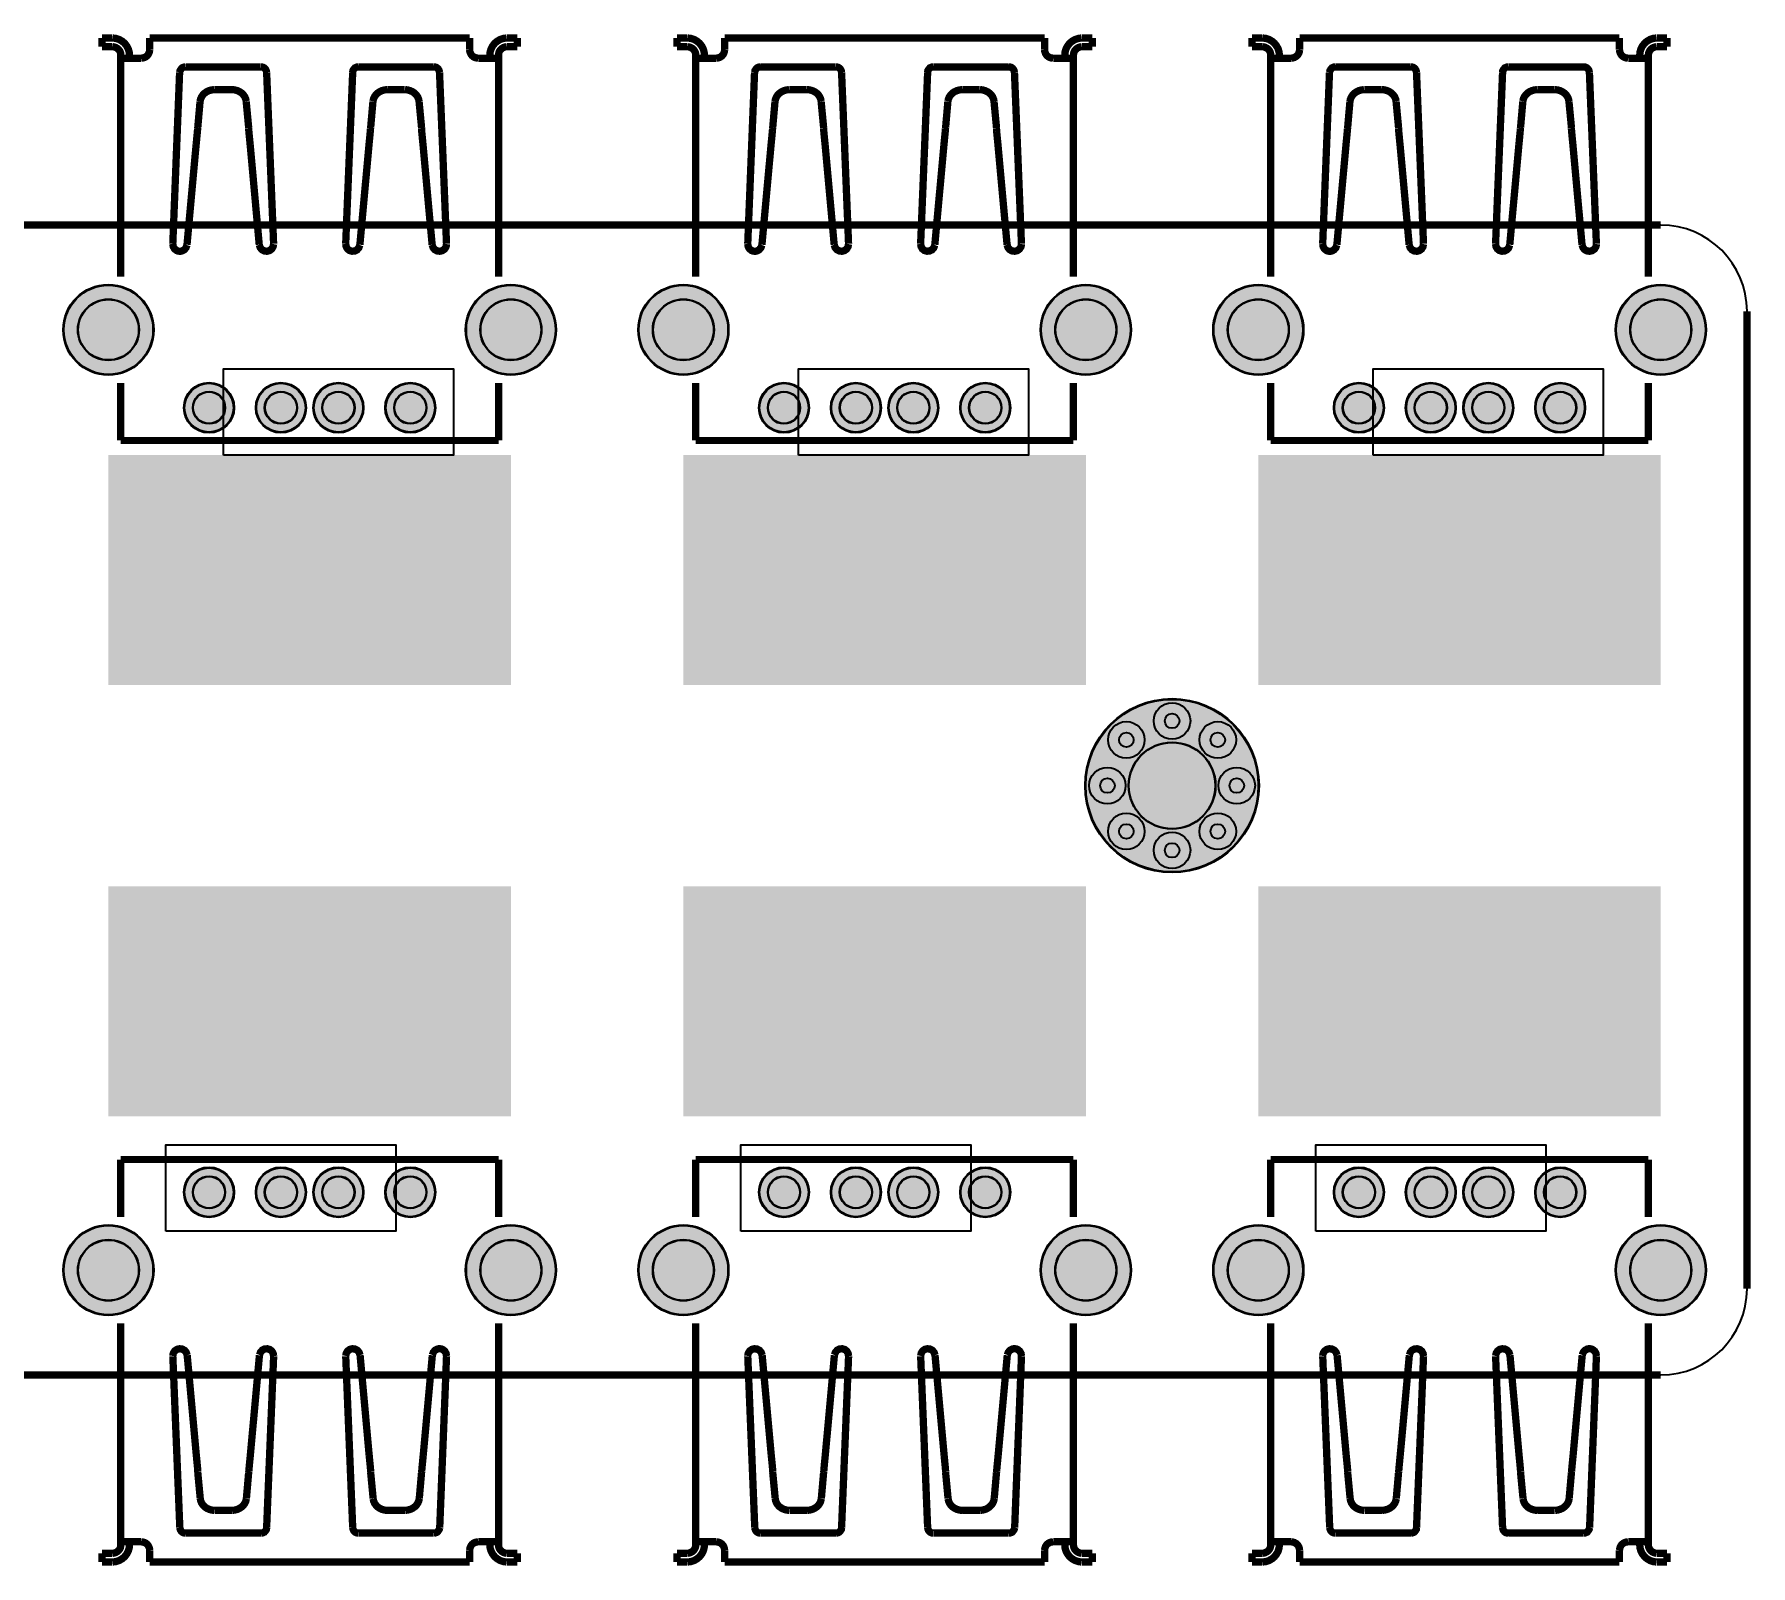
# Model space of a CAD drawing. Header units: millimetres. Extents: x 0 to 100, y -7 to 47.
# Drawn here: x 40.4 to 100.1, y -6.6 to 46.6 of the extents above; entities that cross this region are included whole.
import ezdxf

# ---------------------------------------------------------------- set-up
doc = ezdxf.new("R2010")
doc.units = ezdxf.units.MM
for name, color, linetype, true_color in [('BoardOutLine', 7, 'Continuous', 0xff00ff), ('BottomLayer', 7, 'Continuous', 0x0000ff), ('BottomSolderMaskLayer', 7, 'Continuous', 0xaa00ff), ('Multi-Layer', 7, 'Continuous', 0xc0c0c0), ('TopSilkLayer', 7, 'Continuous', 0xffcc00), ('TopSolderMaskLayer', 7, 'Continuous', 0x800080)]:
    doc.layers.add(name, color=color, linetype=linetype, true_color=true_color)

msp = doc.modelspace()

# ---------------------------------------------------------------- hatches: boundary and pattern name
at = {"layer": 'BottomSolderMaskLayer'}
for points in [[(41.425, 36.355, 1), (44.576, 36.355, 1)], [(55.425, 36.355, 1), (58.576, 36.355, 1)], [(61.425, 36.355, 1), (64.576, 36.355, 1)], [(75.425, 36.355, 1), (78.575, 36.355, 1)], [(81.425, 36.355, 1), (84.575, 36.355, 1)], [(95.425, 36.355, 1), (98.575, 36.355, 1)], [(45.625, 33.645, 1), (47.376, 33.645, 1)], [(48.125, 33.645, 1), (49.876, 33.645, 1)], [(50.125, 33.645, 1), (51.876, 33.645, 1)], [(52.625, 33.645, 1), (54.376, 33.645, 1)], [(65.625, 33.645, 1), (67.376, 33.645, 1)], [(68.125, 33.645, 1), (69.876, 33.645, 1)], [(70.125, 33.645, 1), (71.876, 33.645, 1)], [(72.625, 33.645, 1), (74.376, 33.645, 1)], [(85.625, 33.645, 1), (87.376, 33.645, 1)], [(88.125, 33.645, 1), (89.875, 33.645, 1)], [(90.125, 33.645, 1), (91.875, 33.645, 1)], [(92.625, 33.645, 1), (94.376, 33.645, 1)], [(76.975, 20.5, 1), (83.025, 20.5, 1)], [(79.365, 22.75, 1), (80.635, 22.75, 1)], [(77.774, 22.091, 1), (79.044, 22.091, 1)], [(80.956, 22.091, 1), (82.226, 22.091, 1)], [(77.115, 20.5, 1), (78.385, 20.5, 1)], [(81.615, 20.5, 1), (82.885, 20.5, 1)], [(77.774, 18.909, 1), (79.044, 18.909, 1)], [(80.956, 18.909, 1), (82.226, 18.909, 1)], [(79.365, 18.25, 1), (80.635, 18.25, 1)], [(45.624, 6.355, 1), (47.375, 6.355, 1)], [(48.125, 6.355, 1), (49.875, 6.355, 1)], [(50.124, 6.355, 1), (51.875, 6.355, 1)], [(52.624, 6.355, 1), (54.375, 6.355, 1)], [(65.624, 6.355, 1), (67.375, 6.355, 1)], [(68.124, 6.355, 1), (69.875, 6.355, 1)], [(70.124, 6.355, 1), (71.875, 6.355, 1)], [(72.624, 6.355, 1), (74.375, 6.355, 1)], [(85.625, 6.355, 1), (87.375, 6.355, 1)], [(88.125, 6.355, 1), (89.875, 6.355, 1)], [(90.125, 6.355, 1), (91.875, 6.355, 1)], [(92.625, 6.355, 1), (94.375, 6.355, 1)], [(41.425, 3.645, 1), (44.575, 3.645, 1)], [(55.424, 3.645, 1), (58.575, 3.645, 1)], [(61.424, 3.645, 1), (64.575, 3.645, 1)], [(75.424, 3.645, 1), (78.575, 3.645, 1)], [(81.425, 3.645, 1), (84.575, 3.645, 1)], [(95.425, 3.645, 1), (98.575, 3.645, 1)]]:
    msp.add_hatch(color=256, dxfattribs=at).paths.add_polyline_path(points)
at = {"layer": 'Multi-Layer'}
for points in [[(41.45, 36.355, 1), (44.55, 36.355, 1)], [(55.45, 36.355, 1), (58.55, 36.355, 1)], [(61.45, 36.355, 1), (64.55, 36.355, 1)], [(75.45, 36.355, 1), (78.55, 36.355, 1)], [(81.45, 36.355, 1), (84.55, 36.355, 1)], [(95.45, 36.355, 1), (98.55, 36.355, 1)], [(45.65, 33.645, 1), (47.35, 33.645, 1)], [(48.15, 33.645, 1), (49.85, 33.645, 1)], [(50.15, 33.645, 1), (51.85, 33.645, 1)], [(52.65, 33.645, 1), (54.35, 33.645, 1)], [(65.65, 33.645, 1), (67.35, 33.645, 1)], [(68.15, 33.645, 1), (69.85, 33.645, 1)], [(70.15, 33.645, 1), (71.85, 33.645, 1)], [(72.65, 33.645, 1), (74.35, 33.645, 1)], [(85.65, 33.645, 1), (87.35, 33.645, 1)], [(88.15, 33.645, 1), (89.85, 33.645, 1)], [(90.15, 33.645, 1), (91.85, 33.645, 1)], [(92.65, 33.645, 1), (94.35, 33.645, 1)], [(77, 20.5, 1), (83, 20.5, 1)], [(79.365, 22.75, 1), (80.635, 22.75, 1)], [(77.774, 22.091, 1), (79.044, 22.091, 1)], [(80.956, 22.091, 1), (82.226, 22.091, 1)], [(77.115, 20.5, 1), (78.385, 20.5, 1)], [(81.615, 20.5, 1), (82.885, 20.5, 1)], [(77.774, 18.909, 1), (79.044, 18.909, 1)], [(80.956, 18.909, 1), (82.226, 18.909, 1)], [(79.365, 18.25, 1), (80.635, 18.25, 1)], [(45.65, 6.355, 1), (47.35, 6.355, 1)], [(48.15, 6.355, 1), (49.85, 6.355, 1)], [(50.15, 6.355, 1), (51.85, 6.355, 1)], [(52.65, 6.355, 1), (54.35, 6.355, 1)], [(65.65, 6.355, 1), (67.35, 6.355, 1)], [(68.15, 6.355, 1), (69.85, 6.355, 1)], [(70.15, 6.355, 1), (71.85, 6.355, 1)], [(72.65, 6.355, 1), (74.35, 6.355, 1)], [(85.65, 6.355, 1), (87.35, 6.355, 1)], [(88.15, 6.355, 1), (89.85, 6.355, 1)], [(90.15, 6.355, 1), (91.85, 6.355, 1)], [(92.65, 6.355, 1), (94.35, 6.355, 1)], [(41.45, 3.645, 1), (44.55, 3.645, 1)], [(55.45, 3.645, 1), (58.55, 3.645, 1)], [(61.45, 3.645, 1), (64.55, 3.645, 1)], [(75.45, 3.645, 1), (78.55, 3.645, 1)], [(81.45, 3.645, 1), (84.55, 3.645, 1)], [(95.45, 3.645, 1), (98.55, 3.645, 1)]]:
    msp.add_hatch(color=256, dxfattribs=at).paths.add_polyline_path(points)
at = {"layer": 'TopSilkLayer'}
for points in [[(43, 24), (43, 32), (57, 32), (57, 24)], [(63, 24), (63, 32), (77, 32), (77, 24)], [(83, 24), (83, 32), (97, 32), (97, 24)], [(43, 9), (43, 17), (57, 17), (57, 9)], [(63, 9), (63, 17), (77, 17), (77, 9)], [(83, 9), (83, 17), (97, 17), (97, 9)]]:
    msp.add_hatch(color=256, dxfattribs=at).paths.add_polyline_path(points)
at = {"layer": 'TopSolderMaskLayer'}
for points in [[(41.425, 36.355, 1), (44.576, 36.355, 1)], [(55.425, 36.355, 1), (58.576, 36.355, 1)], [(61.425, 36.355, 1), (64.576, 36.355, 1)], [(75.425, 36.355, 1), (78.575, 36.355, 1)], [(81.425, 36.355, 1), (84.575, 36.355, 1)], [(95.425, 36.355, 1), (98.575, 36.355, 1)], [(45.625, 33.645, 1), (47.376, 33.645, 1)], [(48.125, 33.645, 1), (49.876, 33.645, 1)], [(50.125, 33.645, 1), (51.876, 33.645, 1)], [(52.625, 33.645, 1), (54.376, 33.645, 1)], [(65.625, 33.645, 1), (67.376, 33.645, 1)], [(68.125, 33.645, 1), (69.876, 33.645, 1)], [(70.125, 33.645, 1), (71.876, 33.645, 1)], [(72.625, 33.645, 1), (74.376, 33.645, 1)], [(85.625, 33.645, 1), (87.376, 33.645, 1)], [(88.125, 33.645, 1), (89.875, 33.645, 1)], [(90.125, 33.645, 1), (91.875, 33.645, 1)], [(92.625, 33.645, 1), (94.376, 33.645, 1)], [(76.975, 20.5, 1), (83.025, 20.5, 1)], [(79.365, 22.75, 1), (80.635, 22.75, 1)], [(77.774, 22.091, 1), (79.044, 22.091, 1)], [(80.956, 22.091, 1), (82.226, 22.091, 1)], [(77.115, 20.5, 1), (78.385, 20.5, 1)], [(81.615, 20.5, 1), (82.885, 20.5, 1)], [(77.774, 18.909, 1), (79.044, 18.909, 1)], [(80.956, 18.909, 1), (82.226, 18.909, 1)], [(79.365, 18.25, 1), (80.635, 18.25, 1)], [(45.624, 6.355, 1), (47.375, 6.355, 1)], [(48.125, 6.355, 1), (49.875, 6.355, 1)], [(50.124, 6.355, 1), (51.875, 6.355, 1)], [(52.624, 6.355, 1), (54.375, 6.355, 1)], [(65.624, 6.355, 1), (67.375, 6.355, 1)], [(68.124, 6.355, 1), (69.875, 6.355, 1)], [(70.124, 6.355, 1), (71.875, 6.355, 1)], [(72.624, 6.355, 1), (74.375, 6.355, 1)], [(85.625, 6.355, 1), (87.375, 6.355, 1)], [(88.125, 6.355, 1), (89.875, 6.355, 1)], [(90.125, 6.355, 1), (91.875, 6.355, 1)], [(92.625, 6.355, 1), (94.375, 6.355, 1)], [(41.425, 3.645, 1), (44.575, 3.645, 1)], [(55.424, 3.645, 1), (58.575, 3.645, 1)], [(61.424, 3.645, 1), (64.575, 3.645, 1)], [(75.424, 3.645, 1), (78.575, 3.645, 1)], [(81.425, 3.645, 1), (84.575, 3.645, 1)], [(95.425, 3.645, 1), (98.575, 3.645, 1)]]:
    msp.add_hatch(color=256, dxfattribs=at).paths.add_polyline_path(points)

# ---------------------------------------------------------------- linework, layer by layer
at = {"layer": 'BoardOutLine', "const_width": 0.254}
for points in [[(3, 40), (97, 40)], [(100, 37), (100, 3)], [(97, 0), (3, 0)]]:
    msp.add_lwpolyline(points, dxfattribs=at)
at = {"layer": 'BoardOutLine'}
for centre, start, end in [((97, 37), 360, 90), ((97, 3), 270, 0)]:
    msp.add_arc(centre, 3, start, end, dxfattribs=at)
at = {"layer": 'BottomLayer'}
for points in [[(47, 32), (47, 35), (55, 35), (55, 32)], [(67, 32), (67, 35), (75, 35), (75, 32)], [(87, 32), (87, 35), (95, 35), (95, 32)], [(45, 5), (45, 8), (53, 8), (53, 5)], [(65, 5), (65, 8), (73, 8), (73, 5)], [(85, 5), (85, 8), (93, 8), (93, 5)]]:
    msp.add_lwpolyline(points, close=True, dxfattribs=at)
at = {"layer": 'BottomSolderMaskLayer'}
for centre, radius in [((43, 36.355), 1.575), ((57, 36.355), 1.575), ((63, 36.355), 1.575), ((77, 36.355), 1.575), ((83, 36.355), 1.575), ((97, 36.355), 1.575), ((43, 36.355), 1.067), ((57, 36.355), 1.067), ((63, 36.355), 1.067), ((77, 36.355), 1.067), ((83, 36.355), 1.067), ((97, 36.355), 1.067), ((46.5, 33.645), 0.875), ((46.5, 33.645), 0.566), ((49, 33.645), 0.875), ((49, 33.645), 0.566), ((51, 33.645), 0.875), ((51, 33.645), 0.566), ((53.5, 33.645), 0.875), ((53.5, 33.645), 0.566), ((66.5, 33.645), 0.875), ((66.5, 33.645), 0.566), ((69, 33.645), 0.875), ((69, 33.645), 0.566), ((71, 33.645), 0.875), ((71, 33.645), 0.566), ((73.5, 33.645), 0.875), ((73.5, 33.645), 0.566), ((86.5, 33.645), 0.875), ((86.5, 33.645), 0.566), ((89, 33.645), 0.875), ((89, 33.645), 0.566), ((91, 33.645), 0.875), ((91, 33.645), 0.566), ((93.5, 33.645), 0.875), ((93.5, 33.645), 0.566), ((80, 20.5), 3.025), ((80, 22.75), 0.635), ((78.409, 22.091), 0.635), ((80, 22.75), 0.254), ((81.591, 22.091), 0.635), ((78.409, 22.091), 0.254), ((81.591, 22.091), 0.254), ((80, 20.5), 1.513), ((77.75, 20.5), 0.635), ((82.25, 20.5), 0.635), ((77.75, 20.5), 0.254), ((82.25, 20.5), 0.254), ((78.409, 18.909), 0.635), ((78.409, 18.909), 0.254), ((81.591, 18.909), 0.635), ((81.591, 18.909), 0.254), ((80, 18.25), 0.635), ((80, 18.25), 0.254), ((46.5, 6.355), 0.875), ((49, 6.355), 0.875), ((51, 6.355), 0.875), ((53.5, 6.355), 0.875), ((66.5, 6.355), 0.875), ((69, 6.355), 0.875), ((71, 6.355), 0.875), ((73.5, 6.355), 0.875), ((86.5, 6.355), 0.875), ((89, 6.355), 0.875), ((91, 6.355), 0.875), ((93.5, 6.355), 0.875), ((46.5, 6.355), 0.566), ((49, 6.355), 0.566), ((51, 6.355), 0.566), ((53.5, 6.355), 0.566), ((66.5, 6.355), 0.566), ((69, 6.355), 0.566), ((71, 6.355), 0.566), ((73.5, 6.355), 0.566), ((86.5, 6.355), 0.566), ((89, 6.355), 0.566), ((91, 6.355), 0.566), ((93.5, 6.355), 0.566), ((43, 3.645), 1.575), ((57, 3.645), 1.575), ((63, 3.645), 1.575), ((77, 3.645), 1.575), ((83, 3.645), 1.575), ((97, 3.645), 1.575), ((43, 3.645), 1.067), ((57, 3.645), 1.067), ((63, 3.645), 1.067), ((77, 3.645), 1.067), ((83, 3.645), 1.067), ((97, 3.645), 1.067)]:
    msp.add_circle(centre, radius, dxfattribs=at)
at = {"layer": 'Multi-Layer'}
for centre, radius in [((43, 36.355), 1.55), ((57, 36.355), 1.55), ((63, 36.355), 1.55), ((77, 36.355), 1.55), ((83, 36.355), 1.55), ((97, 36.355), 1.55), ((43, 36.355), 1.05), ((57, 36.355), 1.05), ((63, 36.355), 1.05), ((77, 36.355), 1.05), ((83, 36.355), 1.05), ((97, 36.355), 1.05), ((46.5, 33.645), 0.85), ((46.5, 33.645), 0.55), ((49, 33.645), 0.85), ((49, 33.645), 0.55), ((51, 33.645), 0.85), ((51, 33.645), 0.55), ((53.5, 33.645), 0.85), ((53.5, 33.645), 0.55), ((66.5, 33.645), 0.85), ((66.5, 33.645), 0.55), ((69, 33.645), 0.85), ((69, 33.645), 0.55), ((71, 33.645), 0.85), ((71, 33.645), 0.55), ((73.5, 33.645), 0.85), ((73.5, 33.645), 0.55), ((86.5, 33.645), 0.85), ((86.5, 33.645), 0.55), ((89, 33.645), 0.85), ((89, 33.645), 0.55), ((91, 33.645), 0.85), ((91, 33.645), 0.55), ((93.5, 33.645), 0.85), ((93.5, 33.645), 0.55), ((80, 20.5), 3), ((80, 22.75), 0.635), ((78.409, 22.091), 0.635), ((80, 22.75), 0.254), ((81.591, 22.091), 0.635), ((78.409, 22.091), 0.254), ((81.591, 22.091), 0.254), ((80, 20.5), 1.5), ((77.75, 20.5), 0.635), ((82.25, 20.5), 0.635), ((77.75, 20.5), 0.254), ((82.25, 20.5), 0.254), ((78.409, 18.909), 0.635), ((78.409, 18.909), 0.254), ((81.591, 18.909), 0.635), ((81.591, 18.909), 0.254), ((80, 18.25), 0.635), ((80, 18.25), 0.254), ((46.5, 6.355), 0.85), ((49, 6.355), 0.85), ((51, 6.355), 0.85), ((53.5, 6.355), 0.85), ((66.5, 6.355), 0.85), ((69, 6.355), 0.85), ((71, 6.355), 0.85), ((73.5, 6.355), 0.85), ((86.5, 6.355), 0.85), ((89, 6.355), 0.85), ((91, 6.355), 0.85), ((93.5, 6.355), 0.85), ((46.5, 6.355), 0.55), ((49, 6.355), 0.55), ((51, 6.355), 0.55), ((53.5, 6.355), 0.55), ((66.5, 6.355), 0.55), ((69, 6.355), 0.55), ((71, 6.355), 0.55), ((73.5, 6.355), 0.55), ((86.5, 6.355), 0.55), ((89, 6.355), 0.55), ((91, 6.355), 0.55), ((93.5, 6.355), 0.55), ((43, 3.645), 1.55), ((57, 3.645), 1.55), ((63, 3.645), 1.55), ((77, 3.645), 1.55), ((83, 3.645), 1.55), ((97, 3.645), 1.55), ((43, 3.645), 1.05), ((57, 3.645), 1.05), ((63, 3.645), 1.05), ((77, 3.645), 1.05), ((83, 3.645), 1.05), ((97, 3.645), 1.05)]:
    msp.add_circle(centre, radius, dxfattribs=at)
at = {"layer": 'TopSilkLayer', "const_width": 0.254}
for points in [[(43.134, 46.505), (42.779, 46.505)], [(42.779, 46.505), (42.779, 46.202)], [(43.733, 45.9), (43.722, 46.016), (43.69, 46.125), (43.638, 46.225), (43.564, 46.319), (43.48, 46.391), (43.376, 46.452), (43.259, 46.491), (43.144, 46.505)], [(44.437, 46.505), (50, 46.505)], [(44.437, 46.505), (44.437, 46.104)], [(55.563, 46.505), (50, 46.505)], [(55.563, 46.505), (55.563, 46.104)], [(56.267, 45.9), (56.278, 46.016), (56.31, 46.125), (56.362, 46.225), (56.436, 46.319), (56.52, 46.391), (56.624, 46.452), (56.741, 46.491), (56.856, 46.505)], [(56.866, 46.505), (57.221, 46.505)], [(57.221, 46.505), (57.221, 46.202)], [(63.134, 46.505), (62.779, 46.505)], [(62.779, 46.505), (62.779, 46.202)], [(63.733, 45.9), (63.722, 46.016), (63.69, 46.125), (63.638, 46.225), (63.564, 46.319), (63.48, 46.391), (63.376, 46.452), (63.259, 46.491), (63.144, 46.505)], [(64.437, 46.505), (70, 46.505)], [(64.437, 46.505), (64.437, 46.104)], [(75.563, 46.505), (70, 46.505)], [(75.563, 46.505), (75.563, 46.104)], [(76.267, 45.9), (76.278, 46.016), (76.31, 46.125), (76.362, 46.225), (76.436, 46.319), (76.52, 46.391), (76.624, 46.452), (76.741, 46.491), (76.856, 46.505)], [(76.866, 46.505), (77.221, 46.505)], [(77.221, 46.505), (77.221, 46.202)], [(83.134, 46.505), (82.779, 46.505)], [(82.779, 46.505), (82.779, 46.202)], [(83.733, 45.9), (83.722, 46.016), (83.69, 46.125), (83.638, 46.225), (83.564, 46.319), (83.48, 46.391), (83.376, 46.452), (83.259, 46.491), (83.144, 46.505)], [(84.437, 46.505), (90, 46.505)], [(84.437, 46.505), (84.437, 46.104)], [(95.563, 46.505), (90, 46.505)], [(95.563, 46.505), (95.563, 46.104)], [(96.267, 45.9), (96.278, 46.016), (96.31, 46.125), (96.362, 46.225), (96.436, 46.319), (96.52, 46.391), (96.624, 46.452), (96.741, 46.491), (96.856, 46.505)], [(96.866, 46.505), (97.221, 46.505)], [(97.221, 46.505), (97.221, 46.202)], [(42.779, 46.202), (43.134, 46.202)], [(43.43, 45.9), (43.427, 45.959), (43.413, 46.009), (43.387, 46.062), (43.35, 46.109), (43.308, 46.145), (43.255, 46.174), (43.201, 46.193), (43.139, 46.202)], [(43.43, 45.9), (43.43, 38.2)], [(43.733, 45.801), (43.733, 45.9)], [(44.134, 45.801), (44.201, 45.811), (44.256, 45.828), (44.3, 45.851), (44.346, 45.886), (44.38, 45.926), (44.408, 45.978), (44.426, 46.032), (44.437, 46.098)], [(55.866, 45.801), (55.799, 45.811), (55.744, 45.828), (55.696, 45.853), (55.654, 45.886), (55.62, 45.926), (55.592, 45.978), (55.572, 46.037), (55.563, 46.098)], [(56.267, 45.801), (56.267, 45.9)], [(56.57, 45.9), (56.573, 45.954), (56.586, 46.009), (56.613, 46.062), (56.65, 46.109), (56.692, 46.145), (56.745, 46.174), (56.799, 46.193), (56.861, 46.202)], [(56.57, 45.9), (56.57, 38.2)], [(57.221, 46.202), (56.866, 46.202)], [(62.779, 46.202), (63.134, 46.202)], [(63.43, 45.9), (63.427, 45.959), (63.413, 46.009), (63.387, 46.062), (63.35, 46.109), (63.308, 46.145), (63.255, 46.174), (63.201, 46.193), (63.139, 46.202)], [(63.43, 45.9), (63.43, 38.2)], [(63.733, 45.801), (63.733, 45.9)], [(64.134, 45.801), (64.201, 45.811), (64.256, 45.828), (64.3, 45.851), (64.346, 45.886), (64.38, 45.926), (64.408, 45.978), (64.426, 46.032), (64.437, 46.098)], [(75.866, 45.801), (75.799, 45.811), (75.744, 45.828), (75.696, 45.853), (75.654, 45.886), (75.62, 45.926), (75.592, 45.978), (75.572, 46.037), (75.563, 46.098)], [(76.267, 45.801), (76.267, 45.9)], [(76.57, 45.9), (76.573, 45.954), (76.586, 46.009), (76.613, 46.062), (76.65, 46.109), (76.692, 46.145), (76.745, 46.174), (76.799, 46.193), (76.861, 46.202)], [(76.57, 45.9), (76.57, 38.2)], [(77.221, 46.202), (76.866, 46.202)], [(82.779, 46.202), (83.134, 46.202)], [(83.43, 45.9), (83.427, 45.959), (83.413, 46.009), (83.387, 46.062), (83.35, 46.109), (83.308, 46.145), (83.255, 46.174), (83.201, 46.193), (83.139, 46.202)], [(83.43, 45.9), (83.43, 38.2)], [(83.733, 45.801), (83.733, 45.9)], [(84.134, 45.801), (84.201, 45.811), (84.256, 45.828), (84.3, 45.851), (84.346, 45.886), (84.38, 45.926), (84.408, 45.978), (84.426, 46.032), (84.437, 46.098)], [(95.866, 45.801), (95.799, 45.811), (95.744, 45.828), (95.696, 45.853), (95.654, 45.886), (95.62, 45.926), (95.592, 45.978), (95.572, 46.037), (95.563, 46.098)], [(96.267, 45.801), (96.267, 45.9)], [(96.57, 45.9), (96.573, 45.954), (96.586, 46.009), (96.613, 46.062), (96.65, 46.109), (96.692, 46.145), (96.745, 46.174), (96.799, 46.193), (96.861, 46.202)], [(96.57, 45.9), (96.57, 38.2)], [(97.221, 46.202), (96.866, 46.202)], [(43.43, 45.801), (44.134, 45.801)], [(45.239, 39.347), (45.476, 45.308)], [(45.681, 45.499), (45.621, 45.492), (45.562, 45.466), (45.523, 45.419), (45.49, 45.367), (45.476, 45.308)], [(45.681, 45.499), (48.299, 45.499)], [(48.503, 45.308), (48.496, 45.349), (48.482, 45.387), (48.462, 45.422), (48.436, 45.451), (48.407, 45.473), (48.375, 45.489), (48.339, 45.497), (48.303, 45.499)], [(48.503, 45.308), (48.746, 39.347)], [(51.497, 45.308), (51.253, 39.347)], [(51.694, 45.499), (51.635, 45.492), (51.576, 45.466), (51.536, 45.419), (51.503, 45.367), (51.497, 45.308)], [(54.313, 45.499), (51.694, 45.499)], [(54.517, 45.308), (54.509, 45.352), (54.494, 45.39), (54.474, 45.424), (54.449, 45.451), (54.421, 45.473), (54.389, 45.489), (54.352, 45.497), (54.316, 45.499)], [(54.76, 39.347), (54.517, 45.308)], [(56.57, 45.801), (55.866, 45.801)], [(63.43, 45.801), (64.134, 45.801)], [(65.239, 39.347), (65.476, 45.308)], [(65.681, 45.499), (65.621, 45.492), (65.562, 45.466), (65.523, 45.419), (65.49, 45.367), (65.476, 45.308)], [(65.681, 45.499), (68.299, 45.499)], [(68.503, 45.308), (68.496, 45.349), (68.482, 45.387), (68.462, 45.422), (68.436, 45.451), (68.407, 45.473), (68.375, 45.489), (68.339, 45.497), (68.303, 45.499)], [(68.503, 45.308), (68.746, 39.347)], [(71.497, 45.308), (71.253, 39.347)], [(71.694, 45.499), (71.635, 45.492), (71.576, 45.466), (71.536, 45.419), (71.503, 45.367), (71.497, 45.308)], [(74.313, 45.499), (71.694, 45.499)], [(74.517, 45.308), (74.509, 45.352), (74.494, 45.39), (74.474, 45.424), (74.449, 45.451), (74.421, 45.473), (74.389, 45.489), (74.352, 45.497), (74.316, 45.499)], [(74.76, 39.347), (74.517, 45.308)], [(76.57, 45.801), (75.866, 45.801)], [(83.43, 45.801), (84.134, 45.801)], [(85.239, 39.347), (85.476, 45.308)], [(85.681, 45.499), (85.621, 45.492), (85.562, 45.466), (85.523, 45.419), (85.49, 45.367), (85.476, 45.308)], [(85.681, 45.499), (88.299, 45.499)], [(88.503, 45.308), (88.496, 45.349), (88.482, 45.387), (88.462, 45.422), (88.436, 45.451), (88.407, 45.473), (88.375, 45.489), (88.339, 45.497), (88.303, 45.499)], [(88.503, 45.308), (88.746, 39.347)], [(91.497, 45.308), (91.253, 39.347)], [(91.694, 45.499), (91.635, 45.492), (91.576, 45.466), (91.536, 45.419), (91.503, 45.367), (91.497, 45.308)], [(94.313, 45.499), (91.694, 45.499)], [(94.517, 45.308), (94.509, 45.352), (94.494, 45.39), (94.474, 45.424), (94.449, 45.451), (94.421, 45.473), (94.389, 45.489), (94.352, 45.497), (94.316, 45.499)], [(94.76, 39.347), (94.517, 45.308)], [(96.57, 45.801), (95.866, 45.801)], [(46.187, 44.295), (46.203, 44.374), (46.236, 44.453), (46.282, 44.522), (46.341, 44.581), (46.415, 44.634), (46.497, 44.673), (46.587, 44.698), (46.68, 44.709)], [(47.293, 44.709), (46.687, 44.709)], [(47.293, 44.709), (47.379, 44.702), (47.476, 44.677), (47.56, 44.639), (47.636, 44.588), (47.695, 44.529), (47.742, 44.46), (47.776, 44.382), (47.792, 44.302)], [(52.701, 44.709), (52.607, 44.699), (52.518, 44.675), (52.434, 44.637), (52.365, 44.59), (52.301, 44.527), (52.253, 44.459), (52.221, 44.388), (52.202, 44.302)], [(52.701, 44.709), (53.306, 44.709)], [(53.806, 44.295), (53.791, 44.375), (53.759, 44.454), (53.713, 44.523), (53.655, 44.583), (53.58, 44.635), (53.496, 44.674), (53.407, 44.699), (53.313, 44.709)], [(66.187, 44.295), (66.203, 44.374), (66.236, 44.453), (66.282, 44.522), (66.341, 44.581), (66.414, 44.634), (66.497, 44.673), (66.587, 44.698), (66.68, 44.709)], [(67.292, 44.709), (66.687, 44.709)], [(67.293, 44.709), (67.379, 44.702), (67.476, 44.677), (67.56, 44.639), (67.636, 44.588), (67.695, 44.529), (67.742, 44.46), (67.776, 44.382), (67.792, 44.302)], [(72.701, 44.709), (72.607, 44.699), (72.518, 44.675), (72.434, 44.637), (72.365, 44.59), (72.301, 44.527), (72.253, 44.459), (72.221, 44.388), (72.202, 44.302)], [(72.701, 44.709), (73.306, 44.709)], [(73.806, 44.295), (73.791, 44.375), (73.759, 44.454), (73.713, 44.523), (73.654, 44.583), (73.58, 44.635), (73.496, 44.674), (73.407, 44.699), (73.313, 44.709)], [(86.187, 44.295), (86.203, 44.374), (86.236, 44.453), (86.282, 44.522), (86.341, 44.581), (86.415, 44.634), (86.497, 44.673), (86.587, 44.698), (86.68, 44.709)], [(87.293, 44.709), (86.687, 44.709)], [(87.293, 44.709), (87.379, 44.702), (87.476, 44.677), (87.56, 44.639), (87.636, 44.588), (87.695, 44.529), (87.742, 44.46), (87.776, 44.382), (87.792, 44.302)], [(92.701, 44.709), (92.607, 44.699), (92.518, 44.675), (92.434, 44.637), (92.365, 44.59), (92.301, 44.527), (92.253, 44.459), (92.221, 44.388), (92.202, 44.302)], [(92.701, 44.709), (93.306, 44.709)], [(93.806, 44.295), (93.791, 44.375), (93.759, 44.454), (93.713, 44.523), (93.654, 44.583), (93.58, 44.635), (93.496, 44.674), (93.407, 44.699), (93.313, 44.709)], [(46.108, 43.393), (46.187, 44.295)], [(47.878, 43.393), (47.792, 44.295)], [(52.122, 43.393), (52.201, 44.295)], [(53.806, 44.295), (53.892, 43.393)], [(66.108, 43.393), (66.187, 44.295)], [(67.878, 43.393), (67.792, 44.295)], [(72.122, 43.393), (72.201, 44.295)], [(73.806, 44.295), (73.892, 43.393)], [(86.108, 43.393), (86.187, 44.295)], [(87.878, 43.393), (87.792, 44.295)], [(92.122, 43.393), (92.201, 44.295)], [(93.806, 44.295), (93.892, 43.393)], [(46.049, 42.781), (46.082, 43.117)], [(46.082, 43.117), (46.095, 43.255)], [(46.102, 43.347), (46.095, 43.255)], [(46.108, 43.393), (46.102, 43.347)], [(47.878, 43.393), (47.878, 43.347)], [(47.878, 43.347), (47.885, 43.255)], [(47.898, 43.117), (47.885, 43.255)], [(47.931, 42.781), (47.898, 43.117)], [(52.063, 42.781), (52.096, 43.117)], [(52.096, 43.117), (52.109, 43.255)], [(52.115, 43.347), (52.109, 43.255)], [(52.122, 43.393), (52.115, 43.347)], [(53.892, 43.393), (53.892, 43.347)], [(53.892, 43.347), (53.898, 43.255)], [(53.911, 43.117), (53.898, 43.255)], [(53.944, 42.781), (53.911, 43.117)], [(66.049, 42.781), (66.082, 43.117)], [(66.082, 43.117), (66.095, 43.255)], [(66.102, 43.347), (66.095, 43.255)], [(66.108, 43.393), (66.102, 43.347)], [(67.878, 43.393), (67.878, 43.347)], [(67.878, 43.347), (67.885, 43.255)], [(67.898, 43.117), (67.885, 43.255)], [(67.931, 42.781), (67.898, 43.117)], [(72.063, 42.781), (72.096, 43.117)], [(72.096, 43.117), (72.109, 43.255)], [(72.115, 43.347), (72.109, 43.255)], [(72.122, 43.393), (72.115, 43.347)], [(73.892, 43.393), (73.892, 43.347)], [(73.892, 43.347), (73.898, 43.255)], [(73.911, 43.117), (73.898, 43.255)], [(73.944, 42.781), (73.911, 43.117)], [(86.049, 42.781), (86.082, 43.117)], [(86.082, 43.117), (86.095, 43.255)], [(86.102, 43.347), (86.095, 43.255)], [(86.108, 43.393), (86.102, 43.347)], [(87.878, 43.393), (87.878, 43.347)], [(87.878, 43.347), (87.885, 43.255)], [(87.898, 43.117), (87.885, 43.255)], [(87.931, 42.781), (87.898, 43.117)], [(92.063, 42.781), (92.096, 43.117)], [(92.096, 43.117), (92.109, 43.255)], [(92.115, 43.347), (92.109, 43.255)], [(92.122, 43.393), (92.115, 43.347)], [(93.892, 43.393), (93.892, 43.347)], [(93.892, 43.347), (93.898, 43.255)], [(93.911, 43.117), (93.898, 43.255)], [(93.944, 42.781), (93.911, 43.117)], [(46.049, 42.781), (45.733, 39.314)], [(47.931, 42.781), (48.246, 39.314)], [(52.063, 42.781), (51.747, 39.314)], [(53.944, 42.781), (54.26, 39.314)], [(66.049, 42.781), (65.733, 39.314)], [(67.931, 42.781), (68.246, 39.314)], [(72.063, 42.781), (71.747, 39.314)], [(73.944, 42.781), (74.26, 39.314)], [(86.049, 42.781), (85.733, 39.314)], [(87.931, 42.781), (88.246, 39.314)], [(92.063, 42.781), (91.747, 39.314)], [(93.944, 42.781), (94.26, 39.314)], [(45.239, 39.347), (45.254, 39.25), (45.299, 39.17), (45.372, 39.113), (45.417, 39.095), (45.466, 39.087), (45.515, 39.088), (45.563, 39.099), (45.639, 39.141), (45.699, 39.212), (45.731, 39.304)], [(48.246, 39.314), (48.28, 39.213), (48.339, 39.142), (48.421, 39.098), (48.512, 39.087), (48.601, 39.108), (48.677, 39.163), (48.726, 39.241), (48.746, 39.337)], [(51.253, 39.347), (51.269, 39.251), (51.314, 39.17), (51.387, 39.113), (51.475, 39.088), (51.565, 39.095), (51.648, 39.136), (51.709, 39.205), (51.745, 39.304)], [(54.26, 39.314), (54.291, 39.218), (54.349, 39.145), (54.432, 39.099), (54.524, 39.087), (54.614, 39.108), (54.69, 39.161), (54.74, 39.237), (54.754, 39.284), (54.76, 39.337)], [(65.239, 39.347), (65.254, 39.25), (65.299, 39.17), (65.372, 39.113), (65.417, 39.095), (65.466, 39.087), (65.515, 39.088), (65.563, 39.099), (65.639, 39.141), (65.698, 39.212), (65.731, 39.304)], [(68.246, 39.314), (68.28, 39.213), (68.339, 39.142), (68.421, 39.098), (68.512, 39.087), (68.601, 39.108), (68.677, 39.163), (68.726, 39.241), (68.746, 39.337)], [(71.253, 39.347), (71.269, 39.251), (71.314, 39.17), (71.387, 39.113), (71.475, 39.088), (71.565, 39.095), (71.648, 39.136), (71.709, 39.205), (71.745, 39.304)], [(74.26, 39.314), (74.291, 39.218), (74.349, 39.145), (74.432, 39.099), (74.524, 39.087), (74.614, 39.108), (74.69, 39.161), (74.74, 39.237), (74.754, 39.284), (74.76, 39.337)], [(85.239, 39.347), (85.254, 39.25), (85.299, 39.17), (85.372, 39.113), (85.417, 39.095), (85.466, 39.087), (85.515, 39.088), (85.563, 39.099), (85.639, 39.141), (85.699, 39.212), (85.731, 39.304)], [(88.246, 39.314), (88.28, 39.213), (88.339, 39.142), (88.421, 39.098), (88.512, 39.087), (88.601, 39.108), (88.677, 39.163), (88.726, 39.241), (88.746, 39.337)], [(91.253, 39.347), (91.269, 39.251), (91.314, 39.17), (91.387, 39.113), (91.475, 39.088), (91.565, 39.095), (91.648, 39.136), (91.709, 39.205), (91.745, 39.304)], [(94.26, 39.314), (94.291, 39.218), (94.349, 39.145), (94.432, 39.099), (94.524, 39.087), (94.614, 39.108), (94.69, 39.161), (94.74, 39.237), (94.754, 39.284), (94.76, 39.337)], [(43.43, 34.504), (43.43, 32.505)], [(56.57, 34.505), (56.57, 32.506)], [(63.43, 34.504), (63.43, 32.505)], [(76.57, 34.505), (76.57, 32.506)], [(83.43, 34.504), (83.43, 32.505)], [(96.57, 34.505), (96.57, 32.506)], [(56.57, 32.505), (43.43, 32.505)], [(76.57, 32.505), (63.43, 32.505)], [(96.57, 32.505), (83.43, 32.505)], [(43.43, 7.495), (56.57, 7.495)], [(43.43, 5.495), (43.43, 7.494)], [(56.57, 5.496), (56.57, 7.495)], [(63.43, 7.495), (76.57, 7.495)], [(63.43, 5.495), (63.43, 7.494)], [(76.57, 5.496), (76.57, 7.495)], [(83.43, 7.495), (96.57, 7.495)], [(83.43, 5.495), (83.43, 7.494)], [(96.57, 5.496), (96.57, 7.495)], [(43.43, -5.9), (43.43, 1.8)], [(56.57, -5.9), (56.57, 1.8)], [(63.43, -5.9), (63.43, 1.8)], [(76.57, -5.9), (76.57, 1.8)], [(83.43, -5.9), (83.43, 1.8)], [(96.57, -5.9), (96.57, 1.8)], [(45.74, 0.686), (45.709, 0.782), (45.651, 0.855), (45.568, 0.901), (45.476, 0.913), (45.386, 0.892), (45.31, 0.839), (45.26, 0.763), (45.246, 0.716), (45.24, 0.663)], [(45.24, 0.653), (45.483, -5.308)], [(46.056, -2.781), (45.74, 0.686)], [(47.937, -2.781), (48.253, 0.686)], [(48.747, 0.653), (48.731, 0.749), (48.686, 0.83), (48.613, 0.887), (48.525, 0.912), (48.435, 0.905), (48.352, 0.863), (48.291, 0.795), (48.255, 0.696)], [(48.503, -5.308), (48.747, 0.653)], [(51.754, 0.686), (51.72, 0.787), (51.661, 0.858), (51.579, 0.902), (51.488, 0.913), (51.399, 0.892), (51.323, 0.837), (51.274, 0.759), (51.254, 0.663)], [(51.497, -5.308), (51.254, 0.653)], [(52.069, -2.781), (51.754, 0.686)], [(53.951, -2.781), (54.267, 0.686)], [(54.761, 0.653), (54.746, 0.75), (54.701, 0.83), (54.628, 0.887), (54.583, 0.905), (54.534, 0.913), (54.485, 0.912), (54.437, 0.901), (54.361, 0.859), (54.301, 0.788), (54.269, 0.696)], [(54.761, 0.653), (54.524, -5.308)], [(65.74, 0.686), (65.709, 0.782), (65.651, 0.855), (65.568, 0.901), (65.476, 0.913), (65.386, 0.892), (65.31, 0.839), (65.26, 0.763), (65.246, 0.716), (65.24, 0.663)], [(65.24, 0.653), (65.483, -5.308)], [(66.056, -2.781), (65.74, 0.686)], [(67.937, -2.781), (68.253, 0.686)], [(68.747, 0.653), (68.731, 0.749), (68.686, 0.83), (68.613, 0.887), (68.525, 0.912), (68.435, 0.905), (68.352, 0.863), (68.291, 0.795), (68.255, 0.696)], [(68.503, -5.308), (68.747, 0.653)], [(71.754, 0.686), (71.72, 0.787), (71.661, 0.858), (71.579, 0.902), (71.488, 0.913), (71.399, 0.892), (71.323, 0.837), (71.274, 0.759), (71.254, 0.663)], [(71.497, -5.308), (71.254, 0.653)], [(72.069, -2.781), (71.754, 0.686)], [(73.951, -2.781), (74.267, 0.686)], [(74.761, 0.653), (74.746, 0.75), (74.701, 0.83), (74.628, 0.887), (74.583, 0.905), (74.534, 0.913), (74.485, 0.912), (74.437, 0.901), (74.361, 0.859), (74.301, 0.788), (74.269, 0.696)], [(74.761, 0.653), (74.524, -5.308)], [(85.74, 0.686), (85.709, 0.782), (85.651, 0.855), (85.568, 0.901), (85.476, 0.913), (85.386, 0.892), (85.31, 0.839), (85.26, 0.763), (85.246, 0.716), (85.24, 0.663)], [(85.24, 0.653), (85.483, -5.308)], [(86.056, -2.781), (85.74, 0.686)], [(87.937, -2.781), (88.253, 0.686)], [(88.747, 0.653), (88.731, 0.749), (88.686, 0.83), (88.613, 0.887), (88.525, 0.912), (88.435, 0.905), (88.352, 0.863), (88.291, 0.795), (88.255, 0.696)], [(88.503, -5.308), (88.747, 0.653)], [(91.754, 0.686), (91.72, 0.787), (91.661, 0.858), (91.579, 0.902), (91.488, 0.913), (91.399, 0.892), (91.323, 0.837), (91.274, 0.759), (91.254, 0.663)], [(91.497, -5.308), (91.254, 0.653)], [(92.069, -2.781), (91.754, 0.686)], [(93.951, -2.781), (94.267, 0.686)], [(94.761, 0.653), (94.746, 0.75), (94.701, 0.83), (94.628, 0.887), (94.583, 0.905), (94.534, 0.913), (94.485, 0.912), (94.437, 0.901), (94.361, 0.859), (94.301, 0.788), (94.269, 0.696)], [(94.761, 0.653), (94.524, -5.308)], [(46.056, -2.781), (46.089, -3.117)], [(47.937, -2.781), (47.904, -3.117)], [(52.069, -2.781), (52.102, -3.117)], [(53.951, -2.781), (53.918, -3.117)], [(66.056, -2.781), (66.089, -3.117)], [(67.937, -2.781), (67.904, -3.117)], [(72.069, -2.781), (72.102, -3.117)], [(73.951, -2.781), (73.918, -3.117)], [(86.056, -2.781), (86.089, -3.117)], [(87.937, -2.781), (87.904, -3.117)], [(92.069, -2.781), (92.102, -3.117)], [(93.951, -2.781), (93.918, -3.117)], [(46.089, -3.117), (46.102, -3.255)], [(46.108, -3.347), (46.102, -3.255)], [(46.108, -3.393), (46.108, -3.347)], [(46.194, -4.295), (46.108, -3.393)], [(47.878, -3.393), (47.799, -4.295)], [(47.878, -3.393), (47.885, -3.347)], [(47.885, -3.347), (47.891, -3.255)], [(47.904, -3.117), (47.891, -3.255)], [(52.102, -3.117), (52.115, -3.255)], [(52.122, -3.347), (52.115, -3.255)], [(52.122, -3.393), (52.122, -3.347)], [(52.122, -3.393), (52.208, -4.295)], [(53.892, -3.393), (53.813, -4.295)], [(53.892, -3.393), (53.898, -3.347)], [(53.898, -3.347), (53.905, -3.255)], [(53.918, -3.117), (53.905, -3.255)], [(66.089, -3.117), (66.102, -3.255)], [(66.108, -3.347), (66.102, -3.255)], [(66.108, -3.393), (66.108, -3.347)], [(66.194, -4.295), (66.108, -3.393)], [(67.878, -3.393), (67.799, -4.295)], [(67.878, -3.393), (67.885, -3.347)], [(67.885, -3.347), (67.891, -3.255)], [(67.904, -3.117), (67.891, -3.255)], [(72.102, -3.117), (72.115, -3.255)], [(72.122, -3.347), (72.115, -3.255)], [(72.122, -3.393), (72.122, -3.347)], [(72.122, -3.393), (72.208, -4.295)], [(73.892, -3.393), (73.813, -4.295)], [(73.892, -3.393), (73.898, -3.347)], [(73.898, -3.347), (73.905, -3.255)], [(73.918, -3.117), (73.905, -3.255)], [(86.089, -3.117), (86.102, -3.255)], [(86.108, -3.347), (86.102, -3.255)], [(86.108, -3.393), (86.108, -3.347)], [(86.194, -4.295), (86.108, -3.393)], [(87.878, -3.393), (87.799, -4.295)], [(87.878, -3.393), (87.885, -3.347)], [(87.885, -3.347), (87.891, -3.255)], [(87.904, -3.117), (87.891, -3.255)], [(92.102, -3.117), (92.115, -3.255)], [(92.122, -3.347), (92.115, -3.255)], [(92.122, -3.393), (92.122, -3.347)], [(92.122, -3.393), (92.208, -4.295)], [(93.892, -3.393), (93.813, -4.295)], [(93.892, -3.393), (93.898, -3.347)], [(93.898, -3.347), (93.905, -3.255)], [(93.918, -3.117), (93.905, -3.255)], [(46.194, -4.295), (46.209, -4.375), (46.241, -4.454), (46.287, -4.523), (46.346, -4.583), (46.42, -4.635), (46.504, -4.674), (46.593, -4.699), (46.687, -4.709)], [(47.299, -4.709), (47.393, -4.699), (47.482, -4.675), (47.566, -4.637), (47.635, -4.59), (47.699, -4.527), (47.747, -4.459), (47.779, -4.388), (47.798, -4.302)], [(52.707, -4.709), (52.621, -4.702), (52.524, -4.677), (52.44, -4.639), (52.364, -4.588), (52.305, -4.529), (52.258, -4.46), (52.224, -4.382), (52.208, -4.302)], [(53.813, -4.295), (53.797, -4.374), (53.764, -4.453), (53.718, -4.522), (53.659, -4.581), (53.585, -4.634), (53.503, -4.673), (53.413, -4.698), (53.32, -4.709)], [(66.194, -4.295), (66.209, -4.375), (66.241, -4.454), (66.287, -4.523), (66.345, -4.583), (66.42, -4.635), (66.504, -4.674), (66.593, -4.699), (66.687, -4.709)], [(67.299, -4.709), (67.393, -4.699), (67.482, -4.675), (67.566, -4.637), (67.635, -4.59), (67.699, -4.527), (67.747, -4.459), (67.779, -4.388), (67.798, -4.302)], [(72.707, -4.709), (72.621, -4.702), (72.524, -4.677), (72.44, -4.639), (72.364, -4.588), (72.305, -4.529), (72.258, -4.46), (72.224, -4.382), (72.208, -4.302)], [(73.813, -4.295), (73.797, -4.374), (73.764, -4.453), (73.718, -4.522), (73.659, -4.581), (73.585, -4.634), (73.503, -4.673), (73.413, -4.698), (73.32, -4.709)], [(86.194, -4.295), (86.209, -4.375), (86.241, -4.454), (86.287, -4.523), (86.345, -4.583), (86.42, -4.635), (86.504, -4.674), (86.593, -4.699), (86.687, -4.709)], [(87.299, -4.709), (87.393, -4.699), (87.482, -4.675), (87.566, -4.637), (87.635, -4.59), (87.699, -4.527), (87.747, -4.459), (87.779, -4.388), (87.798, -4.302)], [(92.707, -4.709), (92.621, -4.702), (92.524, -4.677), (92.44, -4.639), (92.364, -4.588), (92.305, -4.529), (92.258, -4.46), (92.224, -4.382), (92.208, -4.302)], [(93.813, -4.295), (93.797, -4.374), (93.764, -4.453), (93.718, -4.522), (93.659, -4.581), (93.585, -4.634), (93.503, -4.673), (93.413, -4.698), (93.32, -4.709)], [(47.299, -4.709), (46.694, -4.709)], [(52.707, -4.709), (53.313, -4.709)], [(67.299, -4.709), (66.694, -4.709)], [(72.707, -4.709), (73.313, -4.709)], [(87.299, -4.709), (86.694, -4.709)], [(92.707, -4.709), (93.313, -4.709)], [(45.483, -5.308), (45.491, -5.352), (45.506, -5.39), (45.526, -5.424), (45.551, -5.451), (45.579, -5.473), (45.611, -5.489), (45.648, -5.497), (45.684, -5.499)], [(45.687, -5.499), (48.306, -5.499)], [(48.306, -5.499), (48.365, -5.492), (48.424, -5.466), (48.464, -5.419), (48.497, -5.367), (48.503, -5.308)], [(51.497, -5.308), (51.504, -5.349), (51.518, -5.387), (51.538, -5.422), (51.564, -5.451), (51.593, -5.473), (51.625, -5.489), (51.661, -5.497), (51.697, -5.499)], [(54.319, -5.499), (51.701, -5.499)], [(54.319, -5.499), (54.379, -5.492), (54.438, -5.466), (54.477, -5.419), (54.51, -5.367), (54.524, -5.308)], [(65.483, -5.308), (65.491, -5.352), (65.506, -5.39), (65.526, -5.424), (65.551, -5.451), (65.579, -5.473), (65.611, -5.489), (65.648, -5.497), (65.684, -5.499)], [(65.687, -5.499), (68.306, -5.499)], [(68.306, -5.499), (68.365, -5.492), (68.424, -5.466), (68.464, -5.419), (68.497, -5.367), (68.503, -5.308)], [(71.497, -5.308), (71.504, -5.349), (71.518, -5.387), (71.538, -5.422), (71.564, -5.451), (71.593, -5.473), (71.625, -5.489), (71.661, -5.497), (71.697, -5.499)], [(74.319, -5.499), (71.701, -5.499)], [(74.319, -5.499), (74.379, -5.492), (74.438, -5.466), (74.477, -5.419), (74.51, -5.367), (74.524, -5.308)], [(85.483, -5.308), (85.491, -5.352), (85.506, -5.39), (85.526, -5.424), (85.551, -5.451), (85.579, -5.473), (85.611, -5.489), (85.648, -5.497), (85.684, -5.499)], [(85.687, -5.499), (88.306, -5.499)], [(88.306, -5.499), (88.365, -5.492), (88.424, -5.466), (88.464, -5.419), (88.497, -5.367), (88.503, -5.308)], [(91.497, -5.308), (91.504, -5.349), (91.518, -5.387), (91.538, -5.422), (91.564, -5.451), (91.593, -5.473), (91.625, -5.489), (91.661, -5.497), (91.697, -5.499)], [(94.319, -5.499), (91.701, -5.499)], [(94.319, -5.499), (94.379, -5.492), (94.438, -5.466), (94.477, -5.419), (94.51, -5.367), (94.524, -5.308)], [(43.43, -5.9), (43.427, -5.954), (43.414, -6.009), (43.387, -6.062), (43.35, -6.109), (43.308, -6.145), (43.255, -6.174), (43.201, -6.193), (43.139, -6.202)], [(43.733, -5.9), (43.722, -6.016), (43.69, -6.125), (43.638, -6.225), (43.564, -6.319), (43.48, -6.391), (43.376, -6.452), (43.259, -6.491), (43.144, -6.505)], [(43.43, -5.801), (44.134, -5.801)], [(43.733, -5.801), (43.733, -5.9)], [(44.134, -5.801), (44.201, -5.811), (44.256, -5.828), (44.304, -5.853), (44.346, -5.886), (44.38, -5.926), (44.408, -5.978), (44.428, -6.037), (44.437, -6.098)], [(55.866, -5.801), (55.799, -5.811), (55.744, -5.828), (55.7, -5.851), (55.654, -5.886), (55.62, -5.926), (55.592, -5.978), (55.574, -6.032), (55.563, -6.098)], [(56.57, -5.801), (55.866, -5.801)], [(56.267, -5.801), (56.267, -5.9)], [(56.267, -5.9), (56.278, -6.016), (56.31, -6.125), (56.362, -6.225), (56.436, -6.319), (56.52, -6.391), (56.624, -6.452), (56.741, -6.491), (56.856, -6.505)], [(56.57, -5.9), (56.573, -5.959), (56.587, -6.009), (56.613, -6.062), (56.65, -6.109), (56.692, -6.145), (56.745, -6.174), (56.799, -6.193), (56.861, -6.202)], [(63.43, -5.9), (63.427, -5.954), (63.414, -6.009), (63.387, -6.062), (63.35, -6.109), (63.308, -6.145), (63.255, -6.174), (63.201, -6.193), (63.139, -6.202)], [(63.733, -5.9), (63.722, -6.016), (63.69, -6.125), (63.638, -6.225), (63.564, -6.319), (63.48, -6.391), (63.376, -6.452), (63.259, -6.491), (63.144, -6.505)], [(63.43, -5.801), (64.134, -5.801)], [(63.733, -5.801), (63.733, -5.9)], [(64.134, -5.801), (64.201, -5.811), (64.256, -5.828), (64.304, -5.853), (64.346, -5.886), (64.38, -5.926), (64.408, -5.978), (64.428, -6.037), (64.437, -6.098)], [(75.866, -5.801), (75.799, -5.811), (75.744, -5.828), (75.7, -5.851), (75.654, -5.886), (75.62, -5.926), (75.592, -5.978), (75.574, -6.032), (75.563, -6.098)], [(76.57, -5.801), (75.866, -5.801)], [(76.267, -5.801), (76.267, -5.9)], [(76.267, -5.9), (76.278, -6.016), (76.31, -6.125), (76.362, -6.225), (76.436, -6.319), (76.52, -6.391), (76.624, -6.452), (76.741, -6.491), (76.856, -6.505)], [(76.57, -5.9), (76.573, -5.959), (76.587, -6.009), (76.613, -6.062), (76.65, -6.109), (76.692, -6.145), (76.745, -6.174), (76.799, -6.193), (76.861, -6.202)], [(83.43, -5.9), (83.427, -5.954), (83.414, -6.009), (83.387, -6.062), (83.35, -6.109), (83.308, -6.145), (83.255, -6.174), (83.201, -6.193), (83.139, -6.202)], [(83.733, -5.9), (83.722, -6.016), (83.69, -6.125), (83.638, -6.225), (83.564, -6.319), (83.48, -6.391), (83.376, -6.452), (83.259, -6.491), (83.144, -6.505)], [(83.43, -5.801), (84.134, -5.801)], [(83.733, -5.801), (83.733, -5.9)], [(84.134, -5.801), (84.201, -5.811), (84.256, -5.828), (84.304, -5.853), (84.346, -5.886), (84.38, -5.926), (84.408, -5.978), (84.428, -6.037), (84.437, -6.098)], [(95.866, -5.801), (95.799, -5.811), (95.744, -5.828), (95.7, -5.851), (95.654, -5.886), (95.62, -5.926), (95.592, -5.978), (95.574, -6.032), (95.563, -6.098)], [(96.57, -5.801), (95.866, -5.801)], [(96.267, -5.801), (96.267, -5.9)], [(96.267, -5.9), (96.278, -6.016), (96.31, -6.125), (96.362, -6.225), (96.436, -6.319), (96.52, -6.391), (96.624, -6.452), (96.741, -6.491), (96.856, -6.505)], [(96.57, -5.9), (96.573, -5.959), (96.587, -6.009), (96.613, -6.062), (96.65, -6.109), (96.692, -6.145), (96.745, -6.174), (96.799, -6.193), (96.861, -6.202)], [(42.779, -6.202), (43.134, -6.202)], [(42.779, -6.505), (42.779, -6.202)], [(43.134, -6.505), (42.779, -6.505)], [(44.437, -6.505), (44.437, -6.104)], [(44.437, -6.505), (50, -6.505)], [(55.563, -6.505), (50, -6.505)], [(55.563, -6.505), (55.563, -6.104)], [(57.221, -6.202), (56.866, -6.202)], [(56.866, -6.505), (57.221, -6.505)], [(57.221, -6.505), (57.221, -6.202)], [(62.779, -6.202), (63.134, -6.202)], [(62.779, -6.505), (62.779, -6.202)], [(63.134, -6.505), (62.779, -6.505)], [(64.437, -6.505), (64.437, -6.104)], [(64.437, -6.505), (70, -6.505)], [(75.563, -6.505), (70, -6.505)], [(75.563, -6.505), (75.563, -6.104)], [(77.221, -6.202), (76.866, -6.202)], [(76.866, -6.505), (77.221, -6.505)], [(77.221, -6.505), (77.221, -6.202)], [(82.779, -6.202), (83.134, -6.202)], [(82.779, -6.505), (82.779, -6.202)], [(83.134, -6.505), (82.779, -6.505)], [(84.437, -6.505), (84.437, -6.104)], [(84.437, -6.505), (90, -6.505)], [(95.563, -6.505), (90, -6.505)], [(95.563, -6.505), (95.563, -6.104)], [(97.221, -6.202), (96.866, -6.202)], [(96.866, -6.505), (97.221, -6.505)], [(97.221, -6.505), (97.221, -6.202)]]:
    msp.add_lwpolyline(points, dxfattribs=at)
at = {"layer": 'TopSolderMaskLayer'}
for centre, radius in [((43, 36.355), 1.575), ((57, 36.355), 1.575), ((63, 36.355), 1.575), ((77, 36.355), 1.575), ((83, 36.355), 1.575), ((97, 36.355), 1.575), ((43, 36.355), 1.067), ((57, 36.355), 1.067), ((63, 36.355), 1.067), ((77, 36.355), 1.067), ((83, 36.355), 1.067), ((97, 36.355), 1.067), ((46.5, 33.645), 0.875), ((46.5, 33.645), 0.566), ((49, 33.645), 0.875), ((49, 33.645), 0.566), ((51, 33.645), 0.875), ((51, 33.645), 0.566), ((53.5, 33.645), 0.875), ((53.5, 33.645), 0.566), ((66.5, 33.645), 0.875), ((66.5, 33.645), 0.566), ((69, 33.645), 0.875), ((69, 33.645), 0.566), ((71, 33.645), 0.875), ((71, 33.645), 0.566), ((73.5, 33.645), 0.875), ((73.5, 33.645), 0.566), ((86.5, 33.645), 0.875), ((86.5, 33.645), 0.566), ((89, 33.645), 0.875), ((89, 33.645), 0.566), ((91, 33.645), 0.875), ((91, 33.645), 0.566), ((93.5, 33.645), 0.875), ((93.5, 33.645), 0.566), ((80, 20.5), 3.025), ((80, 22.75), 0.635), ((78.409, 22.091), 0.635), ((80, 22.75), 0.254), ((81.591, 22.091), 0.635), ((78.409, 22.091), 0.254), ((81.591, 22.091), 0.254), ((80, 20.5), 1.513), ((77.75, 20.5), 0.635), ((82.25, 20.5), 0.635), ((77.75, 20.5), 0.254), ((82.25, 20.5), 0.254), ((78.409, 18.909), 0.635), ((78.409, 18.909), 0.254), ((81.591, 18.909), 0.635), ((81.591, 18.909), 0.254), ((80, 18.25), 0.635), ((80, 18.25), 0.254), ((46.5, 6.355), 0.875), ((49, 6.355), 0.875), ((51, 6.355), 0.875), ((53.5, 6.355), 0.875), ((66.5, 6.355), 0.875), ((69, 6.355), 0.875), ((71, 6.355), 0.875), ((73.5, 6.355), 0.875), ((86.5, 6.355), 0.875), ((89, 6.355), 0.875), ((91, 6.355), 0.875), ((93.5, 6.355), 0.875), ((46.5, 6.355), 0.566), ((49, 6.355), 0.566), ((51, 6.355), 0.566), ((53.5, 6.355), 0.566), ((66.5, 6.355), 0.566), ((69, 6.355), 0.566), ((71, 6.355), 0.566), ((73.5, 6.355), 0.566), ((86.5, 6.355), 0.566), ((89, 6.355), 0.566), ((91, 6.355), 0.566), ((93.5, 6.355), 0.566), ((43, 3.645), 1.575), ((57, 3.645), 1.575), ((63, 3.645), 1.575), ((77, 3.645), 1.575), ((83, 3.645), 1.575), ((97, 3.645), 1.575), ((43, 3.645), 1.067), ((57, 3.645), 1.067), ((63, 3.645), 1.067), ((77, 3.645), 1.067), ((83, 3.645), 1.067), ((97, 3.645), 1.067)]:
    msp.add_circle(centre, radius, dxfattribs=at)

doc.saveas('drawing.dxf')
